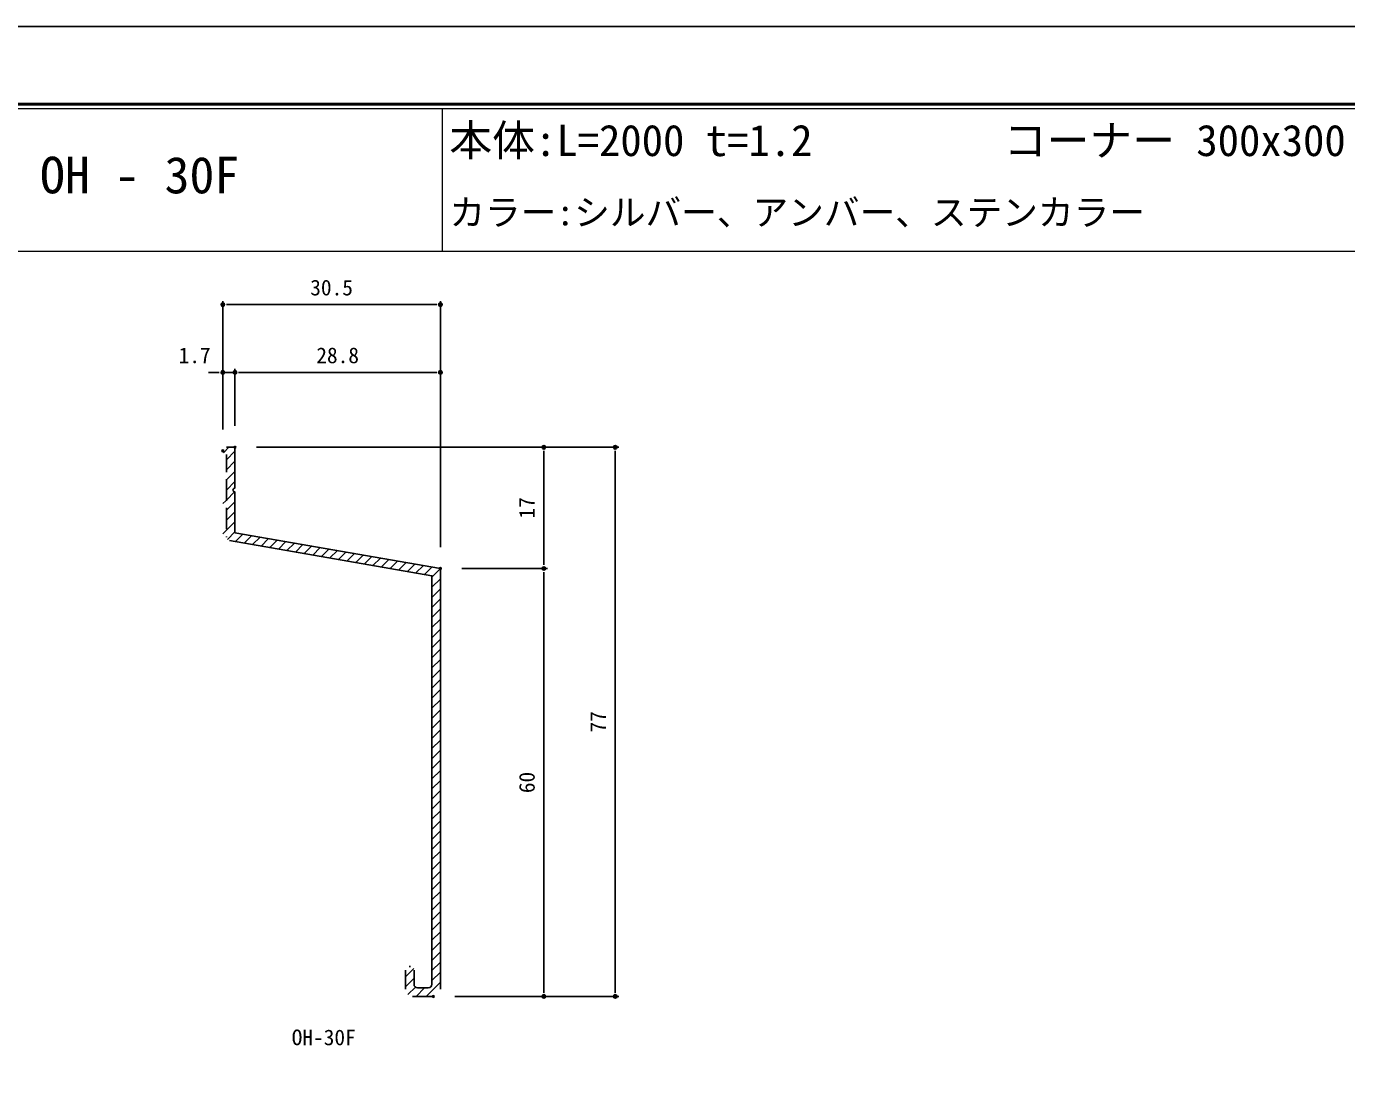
# Model space of a CAD drawing. Units: millimetres, scale not verified. Extents: x -335 to 210, y -148 to 148.
# Drawn here: x -142.8 to 42.3, y 0 to 148.5 of the extents above; entities that cross this region are included whole.
import ezdxf
from ezdxf.enums import TextEntityAlignment as Align

# ---------------------------------------------------------------- set-up
doc = ezdxf.new("R2010")
doc.units = ezdxf.units.MM
doc.header["$LTSCALE"] = 0.5
doc.header["$PDMODE"] = 32
doc.header["$PDSIZE"] = 0.25
for name, color, linetype in [('0-0_0', 7, 'Continuous'), ('0-2_1-2図名', 7, 'Continuous'), ('0-3_2-1寸法', 7, 'Continuous'), ('0-4_Defpoints', 7, 'Continuous'), ('0-5_1-4文字', 7, 'Continuous'), ('0-B_100', 7, 'Continuous')]:
    doc.layers.add(name, color=color, linetype=linetype)
doc.layers.add('0-1_1-1図枠', color=3, linetype='Continuous', lineweight=18)
doc.layers.add('0-9_1', color=1, linetype='Continuous', lineweight=18)
doc.styles.add('ＭＳ ゴシック', font='')
doc.styles.get('ＭＳ ゴシック').set_extended_font_data('MS Gothic')

# ---------------------------------------------------------------- blocks, each defined once
blk = doc.blocks.new('_Dot')
at = {"layer": '0-0_0'}
for p, q in [((-0.5, 0), (-1, 0)), ((0.25, 0), (-0.25, 0))]:
    blk.add_line(p, q, dxfattribs=at)
blk.add_circle((0, 0), 0.25, dxfattribs=at)
blk = doc.blocks.new('D0')
at = {"layer": '0-3_2-1寸法'}
for p, q in [((96.45, 241), (96.45, 249)), ((124.25, 248.5), (97.45, 248.5)), ((125.25, 224), (125.25, 249))]:
    blk.add_line(p, q, dxfattribs=at)
at = {"layer": '0-4_Defpoints'}
for p in [(96.45, 248.5), (96.45, 238), (125.25, 221)]:
    blk.add_point(p, dxfattribs=at)
at = {"layer": '0-3_2-1寸法', "rotation": 180}
blk.add_blockref('_Dot', (96.45, 248.5), dxfattribs=at)
at = {"layer": '0-3_2-1寸法'}
blk.add_blockref('_Dot', (125.25, 248.5), dxfattribs=at)
at = {"layer": '0-3_2-1寸法', "style": 'ＭＳ ゴシック'}
blk.add_text('28.8', height=2.199, dxfattribs=at).set_placement((107.85, 249.125), align=Align.BOTTOM_LEFT)
blk = doc.blocks.new('D1')
at = {"layer": '0-3_2-1寸法'}
for p, q in [((128.25, 221), (140.25, 221)), ((139.75, 220), (139.75, 162)), ((127.25, 161), (140.25, 161))]:
    blk.add_line(p, q, dxfattribs=at)
at = {"layer": '0-4_Defpoints'}
for p in [(125.25, 221), (124.25, 161), (139.75, 161)]:
    blk.add_point(p, dxfattribs=at)
at = {"layer": '0-3_2-1寸法'}
for p, rotation in [((139.75, 221), 90), ((139.75, 161), 270)]:
    blk.add_blockref('_Dot', p, dxfattribs=dict(at, rotation=rotation))
at = {"layer": '0-3_2-1寸法', "style": 'ＭＳ ゴシック'}
blk.add_text('60', height=2.199, rotation=90, dxfattribs=at).set_placement((139.125, 189.5), align=Align.BOTTOM_LEFT)
blk = doc.blocks.new('D3')
at = {"layer": '0-3_2-1寸法'}
for p, q in [((99.45, 238), (140.25, 238)), ((139.75, 222), (139.75, 237)), ((128.25, 221), (140.25, 221))]:
    blk.add_line(p, q, dxfattribs=at)
at = {"layer": '0-4_Defpoints'}
for p in [(96.45, 238), (139.75, 238), (125.25, 221)]:
    blk.add_point(p, dxfattribs=at)
at = {"layer": '0-3_2-1寸法'}
for p, rotation in [((139.75, 238), 90), ((139.75, 221), 270)]:
    blk.add_blockref('_Dot', p, dxfattribs=dict(at, rotation=rotation))
at = {"layer": '0-3_2-1寸法', "style": 'ＭＳ ゴシック'}
blk.add_text('17', height=2.199, rotation=90, dxfattribs=at).set_placement((139.125, 228), align=Align.BOTTOM_LEFT)
blk = doc.blocks.new('D4')
at = {"layer": '0-3_2-1寸法'}
for p, q in [((93.75, 248.5), (92.75, 248.5)), ((94.75, 240.5002), (94.75, 249)), ((96.45, 248.5), (94.75, 248.5)), ((96.45, 241), (96.45, 249)), ((97.45, 248.5), (98.45, 248.5))]:
    blk.add_line(p, q, dxfattribs=at)
at = {"layer": '0-4_Defpoints'}
for p in [(94.75, 248.5), (94.75, 237.5002), (96.45, 238)]:
    blk.add_point(p, dxfattribs=at)
at = {"layer": '0-3_2-1寸法'}
blk.add_blockref('_Dot', (94.75, 248.5), dxfattribs=at)
at = {"layer": '0-3_2-1寸法', "rotation": 180}
blk.add_blockref('_Dot', (96.45, 248.5), dxfattribs=at)
at = {"layer": '0-3_2-1寸法', "style": 'ＭＳ ゴシック'}
blk.add_text('1.7', height=2.199, dxfattribs=at).set_placement((88.5538, 249.125), align=Align.BOTTOM_LEFT)
blk = doc.blocks.new('D5')
at = {"layer": '0-3_2-1寸法'}
for p, q in [((94.75, 240.5002), (94.75, 258.4996)), ((124.25, 257.9996), (95.75, 257.9996)), ((125.25, 224), (125.25, 258.4996))]:
    blk.add_line(p, q, dxfattribs=at)
at = {"layer": '0-4_Defpoints'}
for p in [(94.75, 257.9996), (94.75, 237.5002), (125.25, 221)]:
    blk.add_point(p, dxfattribs=at)
at = {"layer": '0-3_2-1寸法', "rotation": 180}
blk.add_blockref('_Dot', (94.75, 257.9996), dxfattribs=at)
at = {"layer": '0-3_2-1寸法'}
blk.add_blockref('_Dot', (125.25, 257.9996), dxfattribs=at)
at = {"layer": '0-3_2-1寸法', "style": 'ＭＳ ゴシック'}
blk.add_text('30.5', height=2.199, dxfattribs=at).set_placement((107, 258.6246), align=Align.BOTTOM_LEFT)
blk = doc.blocks.new('D6')
at = {"layer": '0-3_2-1寸法'}
for p, q in [((99.45, 238), (150.25, 238)), ((149.75, 237), (149.75, 162)), ((127.25, 161), (150.25, 161))]:
    blk.add_line(p, q, dxfattribs=at)
at = {"layer": '0-4_Defpoints'}
for p in [(96.45, 238), (124.25, 161), (149.75, 161)]:
    blk.add_point(p, dxfattribs=at)
at = {"layer": '0-3_2-1寸法'}
for p, rotation in [((149.75, 238), 90), ((149.75, 161), 270)]:
    blk.add_blockref('_Dot', p, dxfattribs=dict(at, rotation=rotation))
at = {"layer": '0-3_2-1寸法', "style": 'ＭＳ ゴシック'}
blk.add_text('77', height=2.199, rotation=90, dxfattribs=at).set_placement((149.125, 198), align=Align.BOTTOM_LEFT)

msp = doc.modelspace()

# ---------------------------------------------------------------- linework, layer by layer
at = {"layer": '0-1_1-1図枠'}
for p, q in [((-200, 137.5), (200, 137.5)), ((-199.5, 137), (199.5, 137)), ((-84.5, 137), (-84.5, 117)), ((-199.5, 117), (199.5, 117))]:
    msp.add_line(p, q, dxfattribs=at)
at = {"layer": '0-4_Defpoints'}
msp.add_line((-200.2, 137.7), (200.2, 137.7), dxfattribs=at)
msp.add_line((-200.2, 137.7), (200.2, 137.7), dxfattribs=at)
msp.add_lwpolyline([(-210, -148.5), (-210, 148.5), (210, 148.5), (210, -148.5)], close=True, dxfattribs=at)
at = {"layer": '0-9_1'}
for p, q in [((-115.1712, 88.7308), (-114.4018, 89.5002)), ((-114.75, 87.7378), (-113.55, 88.9378)), ((-114.75, 86.3235), (-113.55, 87.5235)), ((-114.75, 84.9093), (-113.55, 86.1093)), ((-114.75, 83.4951), (-113.55, 84.6951)), ((-115.242, 81.5889), (-114.8388, 81.992)), ((-114.75, 82.0809), (-113.5995, 83.2314)), ((-114.75, 80.6667), (-113.55, 81.8667)), ((-114.75, 79.2525), (-113.55, 80.4525)), ((-115.2296, 77.3587), (-113.55, 79.0383)), ((-114.61, 76.5641), (-113.55, 77.624)), ((-113.4885, 76.2714), (-112.4507, 77.3091)), ((-112.2835, 76.0622), (-111.2457, 77.0999)), ((-111.0784, 75.853), (-110.0407, 76.8907)), ((-109.8734, 75.6438), (-108.8357, 76.6815)), ((-108.6684, 75.4346), (-107.6306, 76.4723)), ((-107.4634, 75.2253), (-106.4256, 76.2631)), ((-106.2584, 75.0161), (-105.2206, 76.0539)), ((-105.0534, 74.8069), (-104.0156, 75.8447)), ((-103.8484, 74.5977), (-102.8106, 75.6355)), ((-102.6434, 74.3885), (-101.6056, 75.4263)), ((-101.4384, 74.1793), (-100.4006, 75.2171)), ((-100.2333, 73.9701), (-99.1956, 75.0079)), ((-99.0283, 73.7609), (-97.9906, 74.7987)), ((-97.8233, 73.5517), (-96.7855, 74.5895)), ((-96.6183, 73.3425), (-95.5805, 74.3803)), ((-95.4133, 73.1333), (-94.3755, 74.1711)), ((-94.2083, 72.9241), (-93.1705, 73.9619)), ((-93.0033, 72.7149), (-91.9655, 73.7527)), ((-91.7983, 72.5057), (-90.7605, 73.5435)), ((-90.5933, 72.2965), (-89.5555, 73.3343)), ((-89.3883, 72.0873), (-88.3505, 73.1251)), ((-88.1832, 71.8781), (-87.1455, 72.9159)), ((-86.9782, 71.6689), (-85.9405, 72.7067)), ((-85.95, 71.2829), (-84.75, 72.4829)), ((-85.95, 69.8687), (-84.75, 71.0687)), ((-85.95, 68.4545), (-84.75, 69.6545)), ((-85.95, 67.0403), (-84.75, 68.2403)), ((-85.95, 65.6261), (-84.75, 66.8261)), ((-85.95, 64.2119), (-84.75, 65.4118)), ((-85.95, 62.7976), (-84.75, 63.9976)), ((-85.95, 61.3834), (-84.75, 62.5834)), ((-85.95, 59.9692), (-84.75, 61.1692)), ((-85.95, 58.555), (-84.75, 59.755)), ((-85.95, 57.1408), (-84.75, 58.3408)), ((-85.95, 55.7266), (-84.75, 56.9266)), ((-85.95, 54.3124), (-84.75, 55.5124)), ((-85.95, 52.8981), (-84.75, 54.0981)), ((-85.95, 51.4839), (-84.75, 52.6839)), ((-85.95, 50.0697), (-84.75, 51.2697)), ((-85.95, 48.6555), (-84.75, 49.8555)), ((-85.95, 47.2413), (-84.75, 48.4413)), ((-85.95, 45.8271), (-84.75, 47.0271)), ((-85.95, 44.4129), (-84.75, 45.6129)), ((-85.95, 42.9987), (-84.75, 44.1986)), ((-85.95, 41.5844), (-84.75, 42.7844)), ((-85.95, 40.1702), (-84.75, 41.3702)), ((-85.95, 38.756), (-84.75, 39.956)), ((-85.95, 37.3418), (-84.75, 38.5418)), ((-85.95, 35.9276), (-84.75, 37.1276)), ((-85.95, 34.5134), (-84.75, 35.7134)), ((-85.95, 33.0992), (-84.75, 34.2992)), ((-85.95, 31.6849), (-84.75, 32.8849)), ((-85.95, 30.2707), (-84.75, 31.4707)), ((-85.95, 28.8565), (-84.75, 30.0565)), ((-85.95, 27.4423), (-84.75, 28.6423)), ((-85.95, 26.0281), (-84.75, 27.2281)), ((-85.95, 24.6139), (-84.75, 25.8139)), ((-85.95, 23.1997), (-84.75, 24.3997)), ((-85.95, 21.7855), (-84.75, 22.9854)), ((-85.95, 20.3712), (-84.75, 21.5712)), ((-85.95, 18.957), (-84.75, 20.157)), ((-85.95, 17.5428), (-84.75, 18.7428)), ((-85.95, 16.1286), (-84.75, 17.3286)), ((-89.65, 15.257), (-88.4965, 16.4105)), ((-89.65, 13.8428), (-88.45, 15.0428)), ((-85.95, 14.7144), (-84.75, 15.9144)), ((-89.3205, 12.7581), (-88.266, 13.8125)), ((-88.1644, 12.5), (-86.9644, 13.7)), ((-86.7502, 12.5), (-84.75, 14.5002))]:
    msp.add_line(p, q, dxfattribs=at)
at = {"layer": '0-B_100'}
for p, q in [((-114.75, 86), (-114.75, 88.5002)), ((-114.75, 82), (-114.75, 85)), ((-114.75, 78.0002), (-114.75, 81)), ((-114.75, 76.9111), (-114.75, 77.0002)), ((-89.15, 16.7), (-88.95, 16.7)), ((-89.65, 13.5), (-89.65, 16.2)), ((-88.45, 16.2), (-88.45, 14.2)), ((-87.95, 13.7), (-86.45, 13.7)), ((-85.75, 12.5), (-88.65, 12.5))]:
    msp.add_line(p, q, dxfattribs=at)
for points in [[(-114.75, 89.5002), (-113.55, 89.5), (-113.55, 83.8), (-113.757, 83.669)], [(-113.757, 83.331), (-113.55, 83.2), (-113.55, 77.5), (-84.75, 72.5), (-84.75, 13.5)], [(-85.95, 14.2), (-85.95, 71.4904), (-114.3355, 76.4184)]]:
    msp.add_lwpolyline(points, dxfattribs=at)
for centre, radius, start, end in [((-113.65, 83.5), 0.2, 122.33353, 237.66647), ((-87.95, 14.2), 0.5, 180, 270), ((-86.45, 14.2), 0.5, 270, 0)]:
    msp.add_arc(centre, radius, start, end, dxfattribs=at)

# ---------------------------------------------------------------- block references
at = {"layer": '0-3_2-1寸法'}
for name in ['D5', 'D4', 'D0', 'D3', 'D6', 'D1']:
    msp.add_blockref(name, (-210, -148.5), dxfattribs=at)

# ---------------------------------------------------------------- texts
at = {"layer": '0-2_1-2図名', "style": 'ＭＳ ゴシック'}
msp.add_text('OH - 30F', height=5.132, dxfattribs=at).set_placement((-140.8791, 123.5533), align=Align.BOTTOM_LEFT)
at = {"layer": '0-3_2-1寸法', "style": 'ＭＳ ゴシック'}
msp.add_text('OH-30F', height=2.199, dxfattribs=at).set_placement((-105.5977, 5), align=Align.BOTTOM_LEFT)
at = {"layer": '0-5_1-4文字', "style": 'ＭＳ ゴシック'}
for s, height, p in [('本体:L=2000 t=1.2', 4.399, (-83.5, 129)), ('コーナー 300x300', 4.399, (-5.7893, 129)), ('カラー:シルバー、アンバー、ステンカラー', 3.666, (-83.5, 119.5))]:
    msp.add_text(s, height=height, dxfattribs=at).set_placement(p, align=Align.BOTTOM_LEFT)

doc.saveas('drawing.dxf')
